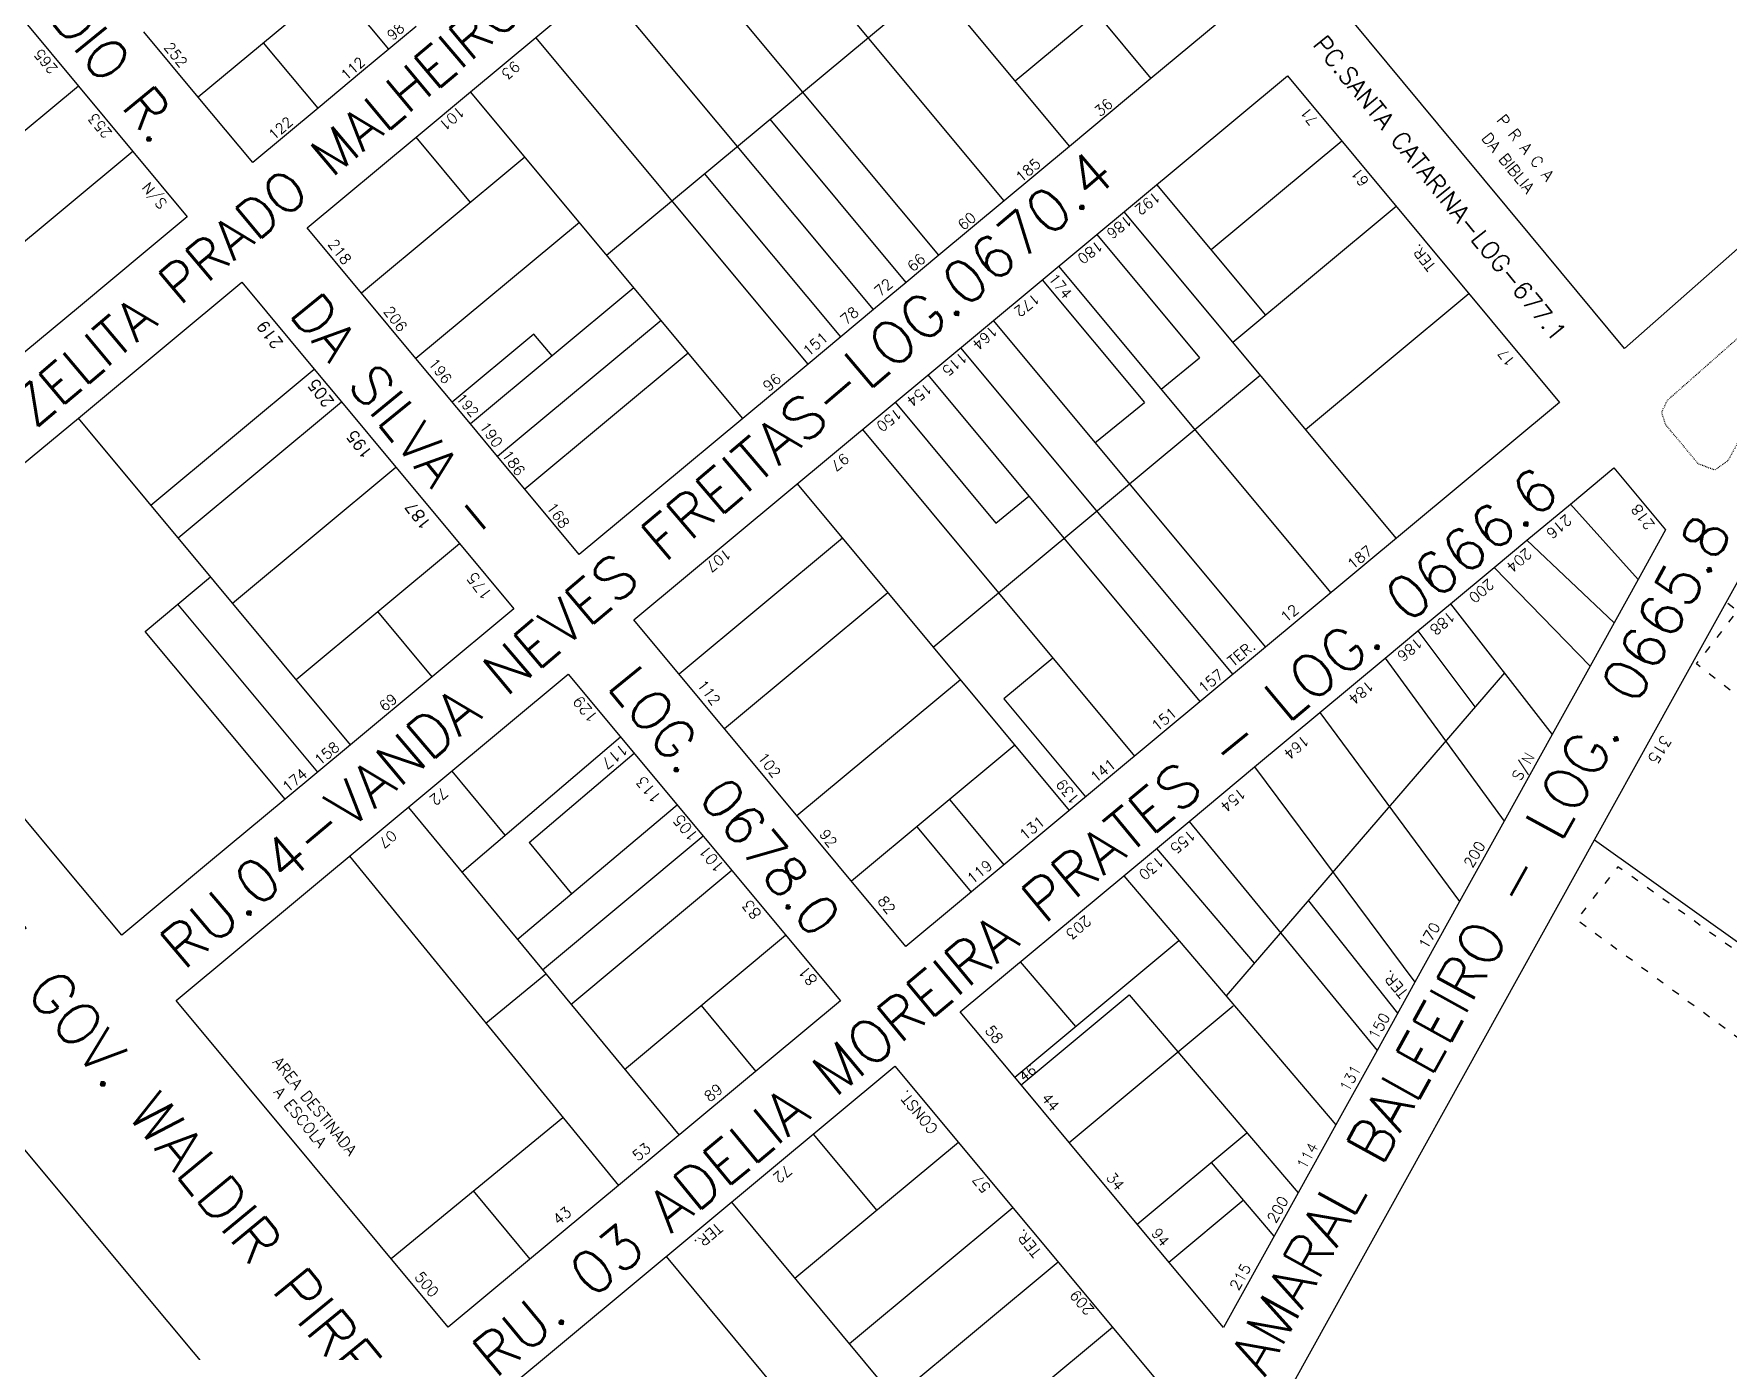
# Model space of a CAD drawing. Extents: x 714896 to 749292, y 8417558 to 8447149.
# Drawn here: x 739160.5 to 739399.5, y 8425307.3 to 8425493.2 of the extents above; entities that cross this region are included whole.
import ezdxf

# ---------------------------------------------------------------- set-up
doc = ezdxf.new("R2010")
doc.units = 0
doc.header["$MEASUREMENT"] = 0
doc.linetypes.add('ACAD_ISO03W100', pattern=[30, 12, -18])
for name, color, linetype in [('LOTE', 7, 'CONTINUOUS'), ('NUM-PORTA', 7, 'CONTINUOUS'), ('QUADRA', 6, 'CONTINUOUS'), ('REFERENCIA', 7, 'CONTINUOUS'), ('TEXTO', 7, 'CONTINUOUS'), ('TEXTODERUA', 3, 'CONTINUOUS')]:
    doc.layers.add(name, color=color, linetype=linetype)
doc.styles.add('ROMANS', font='ROMANS.SHX', dxfattribs={"height": 1.5})

msp = doc.modelspace()

# ---------------------------------------------------------------- linework, layer by layer
at = {"layer": 'LOTE', "color": 7}
for p, q in [((739166.7443979679, 8425485.809813235, 511.5505061549474), (739143.6662147554, 8425466.642161274, 518.0822721853397)), ((739174.4230499386, 8425476.58819169, 511.5505061549474), (739151.3448667275, 8425457.42053973, 518.0822721849669)), ((739318.8468596012, 8425471.923087077), (739334.2041635443, 8425453.479843989)), ((739314.236048829, 8425468.083761092), (739352.6293086868, 8425421.97565337)), ((739310.3937065202, 8425464.88432277), (739324.9076904735, 8425447.453858724)), ((739305.0144272858, 8425460.40510912), (739343.4076871433, 8425414.2970014)), ((739302.7090218997, 8425458.485446127), (739317.1412900621, 8425441.153118066, 508.951794580856)), ((739339.8315554016, 8425437.34502261), (739362.8856092617, 8425456.54165254)), ((739295.7928057418, 8425452.726457149), (739334.1860655983, 8425406.61834943)), ((739291.1819949704, 8425448.887131162), (739329.5752548269, 8425402.779023442)), ((739319.4712101858, 8425443.043340264, 508.8891753068692), (739324.9076904745, 8425447.453858724, 508.7430636675625)), ((739286.5711841964, 8425445.047805179), (739324.964444055, 8425398.939697456)), ((739287.324571038, 8425406.636447372), (739333.4326787585, 8425445.02970723)), ((739281.9603734257, 8425441.20847919), (739296.1720089574, 8425424.141118295, 509.5153680465119)), ((739310.1515296948, 8425435.482451478, 509.1396524027163), (739317.1412900621, 8425441.153118066, 508.951794580856)), ((739277.3495626535, 8425437.369153205), (739315.7428225096, 8425391.261045486)), ((739268.12794111, 8425429.690501234), (739306.521200967, 8425383.582393512)), ((739296.1720089574, 8425424.141118295, 509.5153680465119), (739300.831849203, 8425427.92156269, 509.3901294985852)), ((739377.2142668203, 8425426.831560442, 511.7407096818991), (739386.7802653076, 8425416.19117985, 511.7407096818991)), ((739371.0665191258, 8425421.712459126, 511.7407096818991), (739383.3871772807, 8425410.068520816, 511.7407096818991)), ((739366.4557083546, 8425417.87313314, 511.7407096818991), (739379.9940892545, 8425403.945861783, 511.7407096818991)), ((739360.3079606564, 8425412.754031828, 511.7407096818991), (739374.6620937826, 8425394.324540446, 511.7407096818991)), ((739355.6971498848, 8425408.91470584, 511.7407096818991), (739363.7589534908, 8425398.191339014, 511.7407096818991)), ((739351.0863391128, 8425405.075379856, 511.7407096818991), (739367.8759177292, 8425382.079222377, 511.7407096818991)), ((739297.3086283957, 8425399.334488822), (739308.8266063516, 8425385.502056507)), ((739341.8647175696, 8425397.396727884, 511.7407096818991), (739361.574468538, 8425370.708569886, 511.7407096818991)), ((739220.8087593147, 8425374.890874933, 507.9643436256401), (739243.2157454487, 8425393.972101603, 510.5439008248181)), ((739230.3366284976, 8425379.06442687, 508.8402223776197), (739245.1354084414, 8425391.666696217, 510.5439008248181)), ((739219.429983176, 8425389.140727106, 507.319613435394), (739226.9043252758, 8425380.081705824, 507.3354207947996)), ((739332.6430960239, 8425389.718075914, 511.7407096818991), (739355.2730193427, 8425359.337917397, 511.7407096818991)), ((739213.28223548, 8425384.021625793, 507.319613435394), (739251.4675754625, 8425337.74038753, 507.400370963621)), ((739228.6550652327, 8425365.372230308, 508.1638403190074), (739251.2028796261, 8425384.380010584, 510.548663356907)), ((739289.6624268893, 8425385.075524634), (739297.2995794195, 8425375.903741544)), ((739285.0516161192, 8425381.236198645), (739292.6887686495, 8425372.064415555)), ((739323.421474482, 8425382.03942394, 511.7407096818991), (739349.9410238746, 8425349.716596058, 511.7407096818991)), ((739230.3366284971, 8425379.06442687, 507.339368413565), (739236.3096470663, 8425371.82503354, 507.3520006492845)), ((739232.1957972269, 8425361.077584054, 508.1863212467054), (739254.8587957991, 8425379.9894645, 510.5496154009878)), ((739204.9847740643, 8425377.112502689, 507.3196127969092), (739242.9451428837, 8425330.64393563, 507.4004415618076)), ((739318.8106637105, 8425378.200097956, 511.7407096818991), (739332.5977297287, 8425362.010000313, 511.7407096818991)), ((739236.2150168874, 8425356.2035813, 508.1723323649755), (739258.9013497629, 8425375.134588558, 510.5500122564515)), ((739314.1998529374, 8425374.36077197, 511.7407096818991), (739344.1243015402, 8425339.220609143, 511.7407096818991)), ((739340.2879885104, 8425370.839971868, 511.7407096818991), (739352.8493850392, 8425354.964589516, 511.7407096818991)), ((739243.7766980196, 8425347.039332867, 508.0051392425106), (739266.5051843465, 8425366.002818415, 510.5485099653427)), ((739299.5989521586, 8425362.20290635, 511.7407096818991), (739307.3795538683, 8425353.066176226, 511.7407096818991)), ((739224.2225141452, 8425353.546788946, 507.962711560711), (739232.6659514518, 8425360.50737617, 508.1868478775698)), ((739314.9744602015, 8425357.568490952, 511.7407096818991), (739338.7923060709, 8425329.599287804, 511.7407096818991)), ((739254.5727088442, 8425356.034567164, 508.4196211336792), (739262.2834367205, 8425346.746529667, 507.3820003516811)), ((739210.8496994582, 8425320.322120441, 507.3167977388221), (739235.0718815194, 8425340.264443735, 507.8398304934268)), ((739270.3971506053, 8425337.887175107, 511.7407096818991), (739279.3555779039, 8425327.12861664, 511.7407096818991)), ((739326.5370663466, 8425333.883418811, 511.7407096818991), (739335.3992180447, 8425323.476628771, 511.7407096818991)), ((739222.4337294552, 8425329.880951997, 1.077771421650267), (739230.4428232295, 8425320.233514752)), ((739258.8701236756, 8425328.288860144, 511.7407096818991), (739297.2633835315, 8425282.180752423, 511.7407096818991)), ((739249.64850213, 8425320.610208174, 511.7407096818991), (739288.0417619875, 8425274.50210045, 511.7407096818991))]:
    msp.add_line(p, q, dxfattribs=at)
at = {"layer": 'LOTE', "color": 7, "linetype": 'CONTINUOUS', "flags": 128}
for points in [[(739268.1641370042, 8425523.413490359), (739306.5573968613, 8425477.305382637)], [(739297.3357753188, 8425469.626730664), (739258.942515462, 8425515.734838385)], [(739288.1141537721, 8425461.948078696), (739249.7208939178, 8425508.056186413)], [(739321.932798751, 8425505.723634109), (739298.8787448908, 8425486.52700418)], [(739278.8925322301, 8425454.269426722), (739240.4992723739, 8425500.377534442)], [(739241.2526592135, 8425461.966176638), (739287.3607669328, 8425500.359436497)], [(739318.0844237913, 8425486.903697602), (739310.4057718209, 8425496.125319146)], [(739269.6709106866, 8425446.59077475), (739231.2776508294, 8425492.69888247)], [(739260.449289142, 8425438.912122779), (739222.0560292858, 8425485.020230498)], [(739283.5033430015, 8425458.108752709), (739264.3067130734, 8425481.162806569)], [(739222.0499966362, 8425469.399732312), (739214.3713446656, 8425478.621353855)], [(739344.9687546624, 8425478.058769478), (739326.5255115724, 8425462.701465532)], [(739229.7346812532, 8425475.798608953), (739206.680627393, 8425456.601979025)], [(739274.2817214578, 8425450.430100737), (739255.0850915298, 8425473.484154597)], [(739352.6474066336, 8425468.837147932), (739329.5933527724, 8425449.640518002)], [(739237.4133332246, 8425466.57698741), (739214.3592793643, 8425447.380357482)], [(739245.0919851955, 8425457.355365865), (739222.0379313353, 8425438.158735937)], [(739248.9313111817, 8425452.744555093), (739225.8772573215, 8425433.547925165)], [(739231.005407608, 8425450.830924748), (739219.4783806786, 8425441.232609784)], [(739233.5649582648, 8425447.7570509), (739231.005407608, 8425450.830924748)], [(739252.7706371668, 8425448.13374432), (739229.7165833066, 8425428.937114391)], [(739274.526817753, 8425422.005816614), (739251.4727638918, 8425402.809186684)], [(739280.9256943966, 8425414.321131995), (739257.8716405354, 8425395.124502065)], [(739304.2248445527, 8425405.0934778), (739297.3086283953, 8425399.334488822)], [(739291.1638970257, 8425402.025636604), (739268.1098431646, 8425382.829006674)], [(739298.842548995, 8425392.804015059), (739275.7884951339, 8425373.607385129)]]:
    msp.add_lwpolyline(points, dxfattribs=at)
for points, elevation in [([(739206.6987253429, 8425503.463473588), (739183.6446714804, 8425484.266843658)], 511.550506154954), ([(739210.5350350038, 8425491.042413723), (739202.8563830291, 8425500.264035271)], 511.550506154954), ([(739200.5449449893, 8425482.723874096), (739192.8662930254, 8425491.945495632)], 511.550506154954), ([(739176.9645026476, 8425426.65282328), (739200.0185565082, 8425445.849453209)], 511.3540261845237), ([(739180.8038286362, 8425422.04201251), (739203.8578824968, 8425441.23864244)], 511.3540261845237), ([(739205.1195598774, 8425392.840210954), (739166.7263000226, 8425438.948318671)], 511.3540261845237), ([(739188.4824806032, 8425412.820390964), (739211.5365344638, 8425432.017020892)], 511.3540261845237), ([(739197.4409079056, 8425402.061832499), (739220.4949617662, 8425421.258462427)], 511.3540261845237), ([(739176.1615332407, 8425408.863851916), (739185.3831547879, 8425416.54250389)], 511.3540261845237), ([(739200.5087491059, 8425389.000884967), (739180.7723440159, 8425412.703177903)], 511.3540261845237), ([(739216.6465868072, 8425402.438525919), (739208.9679348364, 8425411.660147462)], 511.3540261845237), ([(739195.8979383305, 8425385.161558978), (739176.1615332407, 8425408.863851916)], 511.3540261845237), ([(739298.8244510473, 8425345.942520497), (739321.9804546473, 8425365.224041848)], 511.7407096818991), ([(739299.7202937773, 8425344.86666465), (739314.9744602015, 8425357.568490952)], 511.7407096818991), ([(739306.5031030206, 8425336.720898954), (739329.6591066206, 8425356.002420304)], 511.7407096818991), ([(739316.1014179847, 8425325.193872023), (739331.5730771815, 8425338.076800022)], 511.7407096818991), ([(739290.8826048351, 8425336.726931605), (739267.8285509745, 8425317.530301677)], 511.7407096818991), ([(739320.5806316342, 8425319.81459279), (739331.075750677, 8425328.553659573)], 511.7407096818991), ([(739298.5612568061, 8425327.50531006), (739275.5072029455, 8425308.308680132)], 511.7407096818991), ([(739304.9601334484, 8425319.82062544), (739281.9060795878, 8425300.62399551)], 511.7407096818991), ([(739312.6387854203, 8425310.599003896), (739289.5847315597, 8425291.402373968)], 511.7407096818991)]:
    msp.add_lwpolyline(points, dxfattribs=dict(at, elevation=elevation))
at = {"layer": 'LOTE', "color": 7, "linetype": 'ACAD_ISO03W100', "ltscale": 0.008, "flags": 128}
msp.add_lwpolyline([(739416.8411892845, 8425464.379352473), (739399.3833300646, 8425432.877511494), (739397.5873909921, 8425431.620050598), (739395.2754949691, 8425432.489609485), (739390.6650235652, 8425438.026521768), (739390.091750299, 8425439.79281533), (739390.9314253555, 8425441.500204204), (739393.5020491421, 8425443.77014703), (739416.8411892845, 8425464.379352473)], close=True, dxfattribs=at)
at = {"layer": 'LOTE', "color": 7, "flags": 128}
for points, elevation in [([(739367.9028558317, 8425403.002829581), (739328.6353279032, 8425357.409250239)], 511.7407096818991), ([(739380.6290722043, 8425379.437717156), (739422.62, 8425349.46)], 1024.603)]:
    msp.add_lwpolyline(points, dxfattribs=dict(at, elevation=elevation))
at = {"layer": 'QUADRA', "linetype": 'CONTINUOUS'}
msp.add_lwpolyline([(739338.029, 8425302.568), (739391.6288286527, 8425399.286232037), (739409.8840801743, 8425432.180525614), (739433.616, 8425475.05), (739452.1798920179, 8425486.078781852), (739532.3196242991, 8425531.541717103), (739538.7780872522, 8425528.97410941), (739556.9758274939, 8425521.604464727), (739566.8433854068, 8425509.783133123), (739591.6213861218, 8425480.099095238), (739606.0239191985, 8425464.664891304), (739621.0334035085, 8425448.580259485), (739598.4595849941, 8425408.972318342), (739570.0830718239, 8425359.182989933), (739535.9326931174, 8425299.298286388)], dxfattribs=at)
at = {"layer": 'QUADRA'}
msp.add_lwpolyline([(739384.8499338881, 8425448.803727394), (739371.492616567, 8425464.884582555), (739358.5329012515, 8425480.48676523), (739346.5117242353, 8425494.959042994), (739358.5008335558, 8425504.94159834), (739369.4342905523, 8425514.045180324), (739377.7230306676, 8425520.946677737), (739393.417870873, 8425513.845779283), (739413.6711917595, 8425504.682463627), (739430.2200710707, 8425497.195167804), (739423.9441660744, 8425483.323778613), (739412.7451146278, 8425473.435060816), (739400.7732127553, 8425462.863919174), (739384.8499338881, 8425448.803727394)], close=True, dxfattribs=at)
at = {"layer": 'QUADRA', "color": 6, "linetype": 'CONTINUOUS'}
msp.add_lwpolyline([(739329.6114507214, 8425496.502012566), (739317.7661354276, 8425486.638665518), (739306.5573968613, 8425477.305382637), (739297.3357753188, 8425469.626730664), (739288.1141537721, 8425461.948078696), (739283.5033430015, 8425458.108752709), (739278.8925322301, 8425454.269426722), (739274.2817214578, 8425450.430100737), (739269.6709106866, 8425446.59077475), (739260.449289142, 8425438.912122779), (739248.4712610567, 8425428.938268559), (739237.3952352781, 8425419.715492848), (739237.3952352781, 8425419.715492848), (739229.7165833066, 8425428.937114391), (739225.8772573215, 8425433.547925165), (739222.0379313353, 8425438.158735937), (739214.3592793643, 8425447.380357482), (739206.680627393, 8425456.601979025), (739199.0019754233, 8425465.823600568), (739214.3713446656, 8425478.621353855), (739222.0560292858, 8425485.020230498), (739231.2776508294, 8425492.69888247), (739240.4992723739, 8425500.377534442)], dxfattribs=at)
for points, elevation in [([(739159.0657459965, 8425495.031434778), (739166.7443979679, 8425485.809813235), (739174.4230499386, 8425476.58819169), (739182.1017019111, 8425467.366570145), (739176.1655554579, 8425462.423664773), (739167.0174839882, 8425454.806256415), (739159.0476480508, 8425448.169940216)], 511.5505061549474), ([(739214.3773773115, 8425494.241852047), (739206.692692697, 8425487.842975397), (739200.5449449893, 8425482.723874096), (739200.5449449893, 8425482.723874096), (739191.3233234521, 8425475.045222115), (739183.6446714804, 8425484.266843658), (739175.9660195098, 8425493.488465203)], 511.550506154954)]:
    msp.add_lwpolyline(points, dxfattribs=dict(at, elevation=elevation))
at = {"layer": 'QUADRA', "color": 6}
for points in [[(739337.2901026914, 8425487.280391023), (739375.6833625474, 8425441.1722833), (739283.4671471057, 8425364.385763586), (739245.0738872496, 8425410.493871305), (739337.2901026914, 8425487.280391023)], [(739235.852265709, 8425402.815219335), (739274.2455255644, 8425356.707111616), (739218.9157962995, 8425310.635199787), (739180.5225364424, 8425356.743307507), (739235.852265709, 8425402.815219335)]]:
    msp.add_lwpolyline(points, close=True, dxfattribs=at)
at = {"layer": 'QUADRA', "color": 6, "linetype": 'CONTINUOUS'}
for points, elevation in [([(739172.8438844708, 8425365.96492905), (739165.1652324996, 8425375.186550595), (739157.4865805269, 8425384.408172138), (739142.1292765841, 8425402.851415226), (739134.4506246141, 8425412.07303677), (739146.2863851396, 8425421.928427761), (739157.5046784747, 8425431.269666698), (739166.7263000226, 8425438.948318671), (739179.121233508, 8425449.269321328), (739189.7803538822, 8425458.1449486), (739200.0185565082, 8425445.849453209), (739203.8578824968, 8425441.23864244), (739211.5365344638, 8425432.017020892), (739220.4949617662, 8425421.258462427), (739228.1736137375, 8425412.036840882), (739216.6465868072, 8425402.438525919), (739205.1195598774, 8425392.840210954), (739195.8979383305, 8425385.161558978), (739185.0968149628, 8425376.167688774), (739172.8438844708, 8425365.96492905)], 511.3540261845237), ([(739338.7923060709, 8425329.599287804), (739328.259283605, 8425310.592971247), (739316.1014179847, 8425325.193872023), (739306.5031030206, 8425336.720898954), (739298.8244510473, 8425345.942520497), (739291.1457990767, 8425355.164142042), (739314.1998529374, 8425374.36077197), (739323.421474482, 8425382.03942394), (739332.6430960239, 8425389.718075914), (739341.8647175696, 8425397.396727884), (739351.0863391128, 8425405.075379856), (739355.6971498848, 8425408.91470584), (739360.3079606564, 8425412.754031828), (739366.4557083546, 8425417.87313314), (739371.0665191258, 8425421.712459126), (739377.2142668203, 8425426.831560442), (739383.3620145201, 8425431.950661758), (739390.6580801957, 8425423.18850446), (739386.7802653076, 8425416.19117985), (739383.3871772807, 8425410.068520816), (739379.9940892545, 8425403.945861783), (739374.6620937826, 8425394.324540446), (739371.269005757, 8425388.20188141), (739367.8759177292, 8425382.079222377), (739361.574468538, 8425370.708569886), (739355.2730193427, 8425359.337917397), (739349.9410238746, 8425349.716596058), (739344.1243015402, 8425339.220609143), (739338.7923060709, 8425329.599287804)], 511.7407096818991)]:
    msp.add_lwpolyline(points, close=True, dxfattribs=dict(at, elevation=elevation))
at = {"layer": 'QUADRA', "color": 6}
msp.add_lwpolyline([(738885.7973508651, 8425390.00911357), (738977.0005179528, 8425356.885748701), (739040.4845783141, 8425333.829469386), (739076.9860877233, 8425364.223515145), (739111.396570754, 8425392.876406841), (739137.5932653425, 8425361.489287809), (739176.0275112429, 8425315.42269233), (739233.9409747075, 8425246.008657223), (739242.0911597358, 8425236.239992118), (739119.1362058125, 8425133.857965833), (739126.8237820632, 8425124.643775284), (739203.6706282314, 8425188.632541751), (739235.7021808096, 8425150.240099272), (739243.3868654292, 8425156.638975916), (739211.3553128518, 8425195.031418394), (739249.7787359528, 8425227.025801608), (739249.778735953, 8425227.025801608), (739336.441942949, 8425123.152841285), (739368.4734955241, 8425084.760398805), (739273.0492018267, 8425004.92830996), (739097.9728937029, 8424858.459241726), (738257.2187742656, 8424910.129485933)], dxfattribs=at)
at = {"layer": 'QUADRA', "color": 6, "elevation": 511.7407096818991}
msp.add_lwpolyline([(739264.9877081279, 8425255.305470524), (739226.5944482709, 8425301.413578244), (739281.9241775349, 8425347.485490073), (739320.3174373916, 8425301.377382351), (739264.9877081279, 8425255.305470524)], close=True, dxfattribs=at)
at = {"layer": 'REFERENCIA', "linetype": 'ACAD_ISO03W100', "ltscale": 0.09, "flags": 128}
for points, elevation in [([(739399.4253048139, 8425412.838832159), (739463.104810526, 8425363.478692234), (739457.2541199903, 8425355.930717655), (739450.2831110066, 8425361.33418263), (739444.6284645518, 8425354.03912448), (739436.0134988021, 8425360.71687598), (739441.6681452568, 8425368.011934131), (739431.5910064211, 8425375.823065476), (739425.9363599664, 8425368.528007325), (739419.4553765584, 8425373.551636895), (739425.1100230131, 8425380.846695047), (739395.0006035292, 8425404.254469566), (739400.8179106683, 8425411.759376232)], 1021.049), ([(739421.9432888243, 8425348.581167186), (739383.9282368907, 8425375.630282737), (739378.08, 8425368.2), (739415.79, 8425340.59), (739421.9432888243, 8425348.581167186)], 1024.603)]:
    msp.add_lwpolyline(points, dxfattribs=dict(at, elevation=elevation))

# ---------------------------------------------------------------- texts
at = {"layer": 'NUM-PORTA', "color": 7, "style": 'ROMANS'}
for s, height, rotation, p in [('98', 1.435940977718844, 40.84855836237825, (739211.0310889845, 8425492.188475039)), ('252', 1.478632951467685, 308.9140744089043, (739178.71049163, 8425491.259133272)), ('265', 1.486541224991923, 129.9502705513757, (739163.9215034514, 8425488.295268683)), ('112', 1.435940977718844, 40.84855836237825, (739204.5079137499, 8425486.564744892)), ('93', 1.514866524623409, 220.8550076763466, (739228.2146507287, 8425489.490218034)), ('36', 1.49387851159186, 40.90691024866745, (739310.8805867977, 8425481.411137536)), ('253', 1.486541224991923, 129.9502705513757, (739171.5768962658, 8425479.215094466)), ('101', 1.514866524623409, 220.8550076763466, (739220.4083883819, 8425483.10827121)), ('71', 1.445503642344385, 127.6212723875832, (739341.6938317615, 8425480.982033357)), ('122', 1.435940977718844, 40.84855836237825, (739194.3217324973, 8425478.132023986)), ('185', 1.49387851159186, 40.90691024866745, (739299.7420738373, 8425472.136330051)), ('S/N', 1.486541224991923, 129.9502705513757, (739179.35632306, 8425469.279434554)), ('61', 1.5, 127.6212723875832, (739348.9091012985, 8425472.375039779)), ('192', 1.48796343954169, 218.4661272376663, (739318.6298167448, 8425471.029950608)), ('60', 1.49421077876292, 40.90270255206428, (739291.5991828159, 8425465.36436355)), ('186', 1.48796343954169, 218.4661272376663, (739314.6222368889, 8425467.692922428)), ('218', 1.5, 307.2577531924875, (739201.8380256051, 8425463.518182514)), ('180', 1.48796343954169, 218.4661272376663, (739310.5177368667, 8425464.136451725)), ('66', 1.49421077876292, 40.90270255206428, (739284.4590596001, 8425459.513318611)), ('72', 1.494687653139464, 40.89514317744887, (739279.8219718067, 8425455.999536695)), ('174', 1.488225105361164, 308.4693974542774, (739303.4748257635, 8425458.640019447)), ('172', 1.488225105361164, 218.4693974542774, (739301.6092938125, 8425456.67572844)), ('206', 1.5, 307.2577531924875, (739209.6941937666, 8425454.0432906)), ('78', 1.494687653139464, 40.89514317744887, (739275.041363092, 8425452.018823503)), ('219', 1.673303279229909, 127.4175381790748, (739195.6864847328, 8425449.53514918)), ('151', 1.495098626130991, 40.88854995783667, (739269.7375274803, 8425447.5775782)), ('164', 1.488500947258912, 222.1029289188612, (739295.5683737143, 8425452.125914443)), ('196', 1.5, 307.2577531924875, (739216.0182366315, 8425446.685701543)), ('115', 1.488500947258912, 220.6308110734551, (739291.3380533392, 8425448.375087015)), ('205', 1.673303279229909, 127.4175381790748, (739202.883911599, 8425441.273176737)), ('96', 1.495098626130991, 40.88854995783667, (739264.0976382631, 8425442.61464973)), ('154', 1.488500947258912, 218.4713062421738, (739286.4235251594, 8425444.019095076)), ('192', 1.4, 309.8791399032431, (739219.9445003767, 8425441.716396982)), ('150', 1.488500947258912, 218.4713062421738, (739282.1625995724, 8425440.471111188)), ('195', 1.673303279229909, 127.4175381790748, (739208.3384873904, 8425434.034124374)), ('190', 1.5, 305.4398814658699, (739223.2494215434, 8425437.779417565)), ('186', 1.5, 305.4398814658699, (739226.4092046341, 8425433.782278726)), ('97', 1.488480512760898, 218.4638757582828, (739274.7027309301, 8425434.117164241)), ('187', 1.669922656404643, 127.4252306134604, (739216.6240910917, 8425424.00356661)), ('168', 1.5, 305.4398814658699, (739232.6713183491, 8425426.369605891)), ('218', 1.5, 126.8854698442483, (739389.1814873829, 8425423.901927738)), ('216', 1.5, 220.3846151832167, (739376.6110114969, 8425425.458314708)), ('107', 1.488480512760898, 218.4638757582828, (739258.088737439, 8425420.656614983)), ('187', 1.497839791651632, 39.18721245728572, (739346.4969468625, 8425417.50578649)), ('204', 1.5, 220.428906297436, (739370.9803342412, 8425420.711394873)), ('175', 1.635908725944564, 127.53751866012, (739225.2441660608, 8425414.056844182)), ('200', 1.5, 220.4658140050229, (739365.6610687559, 8425416.387535)), ('12', 1.497839791651632, 39.18721245728572, (739337.0781919698, 8425410.024517013)), ('188', 1.5, 220.4546378579383, (739360.1747224428, 8425411.83413665)), ('186', 1.5, 220.4828984802024, (739355.5652052944, 8425408.13075713)), ('157', 1.49790465812334, 39.18173954169038, (739325.4824778734, 8425400.050756373)), ('112', 1.478596767905012, 306.8198771109023, (739253.9499007232, 8425401.309942901)), ('184', 1.5, 220.4828984802024, (739348.6903260854, 8425402.064460557)), ('69', 1.482336563523255, 39.72655097377614, (739209.9201665267, 8425397.443046404)), ('129', 1.58930638503043, 129.6910234355951, (739240.1722685726, 8425396.788708664)), ('151', 1.49790465812334, 39.18173954169038, (739318.8861518607, 8425394.667976638)), ('158', 1.482336563523255, 39.72655097377614, (739200.7958131639, 8425389.845387617)), ('164', 1.5, 220.4659226508282, (739339.5718332211, 8425394.31656388)), ('117', 1.593541560787514, 220.2790638044583, (739243.4330475449, 8425393.134230021)), ('102', 1.478596767905012, 306.8198771109023, (739262.4836929846, 8425391.06134681)), ('141', 1.497705107399951, 39.16107430835491, (739310.2536714546, 8425387.408139301)), ('S/N', 1.5, 60.11791500612325, (739370.1766916384, 8425387.62620404)), ('174', 1.482336563523255, 39.72655097377614, (739196.2565616905, 8425386.065647567)), ('113', 1.593541560787514, 129.7026017528475, (739249.1221312014, 8425385.418635894)), ('72', 1.49219189919874, 219.4015204553839, (739218.1100191054, 8425386.94452594)), ('139', 1.497705107399951, 129.1610743083549, (739308.0985430332, 8425385.215628605)), ('154', 1.5, 220.4659226508282, (739330.6431370337, 8425386.881824745)), ('105', 1.593541560787514, 129.7026017528475, (739254.318521474, 8425380.042390635)), ('131', 1.497705107399951, 39.16107430835491, (739300.2505272928, 8425379.293604156)), ('07', 1.49219189919874, 219.4015204553839, (739210.8780437239, 8425380.922610842)), ('92', 1.478820121410403, 306.84221775144, (739271.1812365375, 8425380.230965156)), ('155', 1.5, 220.4659226508282, (739323.5510539751, 8425380.976395065)), ('200', 1.5, 60.11791500612325, (739363.3689922411, 8425375.342048166)), ('101', 1.593537351518608, 129.7027399787751, (739257.9768506931, 8425375.637853391)), ('119', 1.497705107399951, 39.16107430835491, (739292.8471454673, 8425373.128962485)), ('130', 1.5, 220.4659226508282, (739319.1065857899, 8425377.275579084)), ('83', 1.591624693623629, 129.6961874565807, (739263.2067088276, 8425369.036882907)), ('82', 1.479887077794366, 306.9708930307947, (739279.4052587977, 8425370.814032886)), ('203', 1.5, 220.4193130338769, (739308.8154682928, 8425368.883922108)), ('170', 1.5, 60.11791500612325, (739357.0130990167, 8425363.873154122)), ('81', 1.58697375102072, 129.6888851369135, (739271.1107831924, 8425359.680060215)), ('150', 1.5, 60.85979978049978, (739349.9605941266, 8425351.086229343)), ('58', 1.5, 308.9520412506129, (739294.5295281935, 8425352.499567537)), ('46', 1.4, 38.95204125061287, (739300.1364392751, 8425345.225333907)), ('131', 1.5, 60.85979978049978, (739345.8865356029, 8425343.734792829)), ('89', 1.512420540489931, 39.50990113268504, (739255.8004346667, 8425342.34798403)), ('44', 1.5, 308.9520412506129, (739302.4796647977, 8425342.951908488)), ('53', 1.512162858354493, 39.50553146237338, (739245.6631812967, 8425333.98768418)), ('114', 1.5, 60.85979978049978, (739339.8245304448, 8425332.79620522)), ('57', 1.518182969451869, 129.3485881996286, (739295.5531303334, 8425330.368558278)), ('34', 1.5, 308.9226407405105, (739311.6309756886, 8425331.756247044)), ('200', 1.5, 60.85979978049978, (739335.6405292248, 8425325.220710382)), ('43', 1.514824917131968, 39.48057843370064, (739234.4583195137, 8425324.9681281)), ('94', 1.5, 308.9226407405105, (739317.9908701585, 8425323.882937929)), ('215', 1.5, 60.85979978049978, (739330.3665771708, 8425315.70412551)), ('500', 1.514824917131968, 309.4805784337007, (739214.0557819152, 8425317.71333245)), ('209', 1.518385893454425, 130.8171487675736, (739310.1427007662, 8425313.139126467))]:
    msp.add_text(s, height=height, rotation=rotation, dxfattribs=at).set_placement(p)
at = {"layer": 'NUM-PORTA', "style": 'ROMANS'}
for s, height, rotation, p in [('17', 1.44760591301653, 127.6997232577505, (739369.5097961181, 8425446.972219428)), ('315', 1.619718603832415, 238.0548901054408, (739390.245996633, 8425394.369364746)), ('72', 1.516629838212941, 220.0070510484662, (739266.5883182291, 8425333.661280364))]:
    msp.add_text(s, height=height, rotation=rotation, dxfattribs=at).set_placement(p)
at = {"layer": 'TEXTO', "style": 'ROMANS'}
for s, height, rotation, p in [('P R A C A', 1.607801133443675, 309.1207732826595, (739366.7174909065, 8425480.990791235)), ('DA BIBLIA', 1.607801133443675, 309.1207732826595, (739364.5868852683, 8425478.431052718)), ('TER.', 1.44760591301653, 127.6997232577505, (739358.303201126, 8425460.430698626)), ('TER.', 1.497897329208245, 39.18597567455981, (739329.655566441, 8425403.828186056, -510.799999999985)), ('AREA DESTINADA', 1.569679169727533, 309.3858646564989, (739194.0239810176, 8425348.014809182)), ('A ESCOLA', 1.58208079960542, 309.2964430001949, (739194.1606443059, 8425343.780354355)), ('CONST.', 1.51818726202458, 129.3855193623136, (739288.1087237035, 8425338.67284417)), ('TER.', 1.516629838212941, 220.0070510484662, (739256.7815571579, 8425325.49539491)), ('TER.', 1.518172286977087, 129.347282871243, (739302.6883936754, 8425321.320904804))]:
    msp.add_text(s, height=height, rotation=rotation, dxfattribs=at).set_placement(p)
at = {"layer": 'TEXTO', "color": 7, "style": 'ROMANS'}
msp.add_text('TER.', height=1.5, rotation=129.802051580602, dxfattribs=at).set_placement((739354.4169290191, 8425357.92648085))
at = {"layer": 'TEXTODERUA', "style": 'ROMANS'}
for s, height, rotation, p in [('RU. 06 BA. STA. CATARINA - LOG. 0675.5', 5.5, 40.65264264261581, (739091.2657474456, 8425471.710035408)), ('RU.05 ZELITA PRADO MALHEIROS-LOG.0496.5', 5.5, 40.1261821003092, (739140.8493229053, 8425420.819214659)), ('LEONIDIO R.', 5.5, 309.1461379864201, (739149.5647907895, 8425511.273740793)), ('PC.SANTA CATARINA-LOG-677.1', 2.5, 309.0653794821931, (739340.7783042842, 8425491.656733867)), ('RU.04-VANDA NEVES FREITAS-LOG.0670.4', 6, 40.29200962781129, (739181.5650397079, 8425360.910417179)), ('DA SILVA -', 5.5, 309.1461379864201, (739196.3558675069, 8425453.67730428)), ('RU. 03 ADELIA MOREIRA PRATES - LOG. 0666.6', 6, 39.62619783867986, (739225.544984741, 8425303.261246217)), ('AMARAL BALEEIRO - LOG. 0665.8', 6, 61.09125078172122, (739334.1503670316, 8425303.49380304)), ('LOG. 0678.0', 5.5, 309.1461379864201, (739241.2142885105, 8425401.070822809)), ('AV. GOV. WALDIR PIRES - LOG.0630.5', 6, 309.5210983628317, (739149.0200610495, 8425370.197638653))]:
    msp.add_text(s, height=height, rotation=rotation, dxfattribs=at).set_placement(p)

doc.saveas('drawing.dxf')
